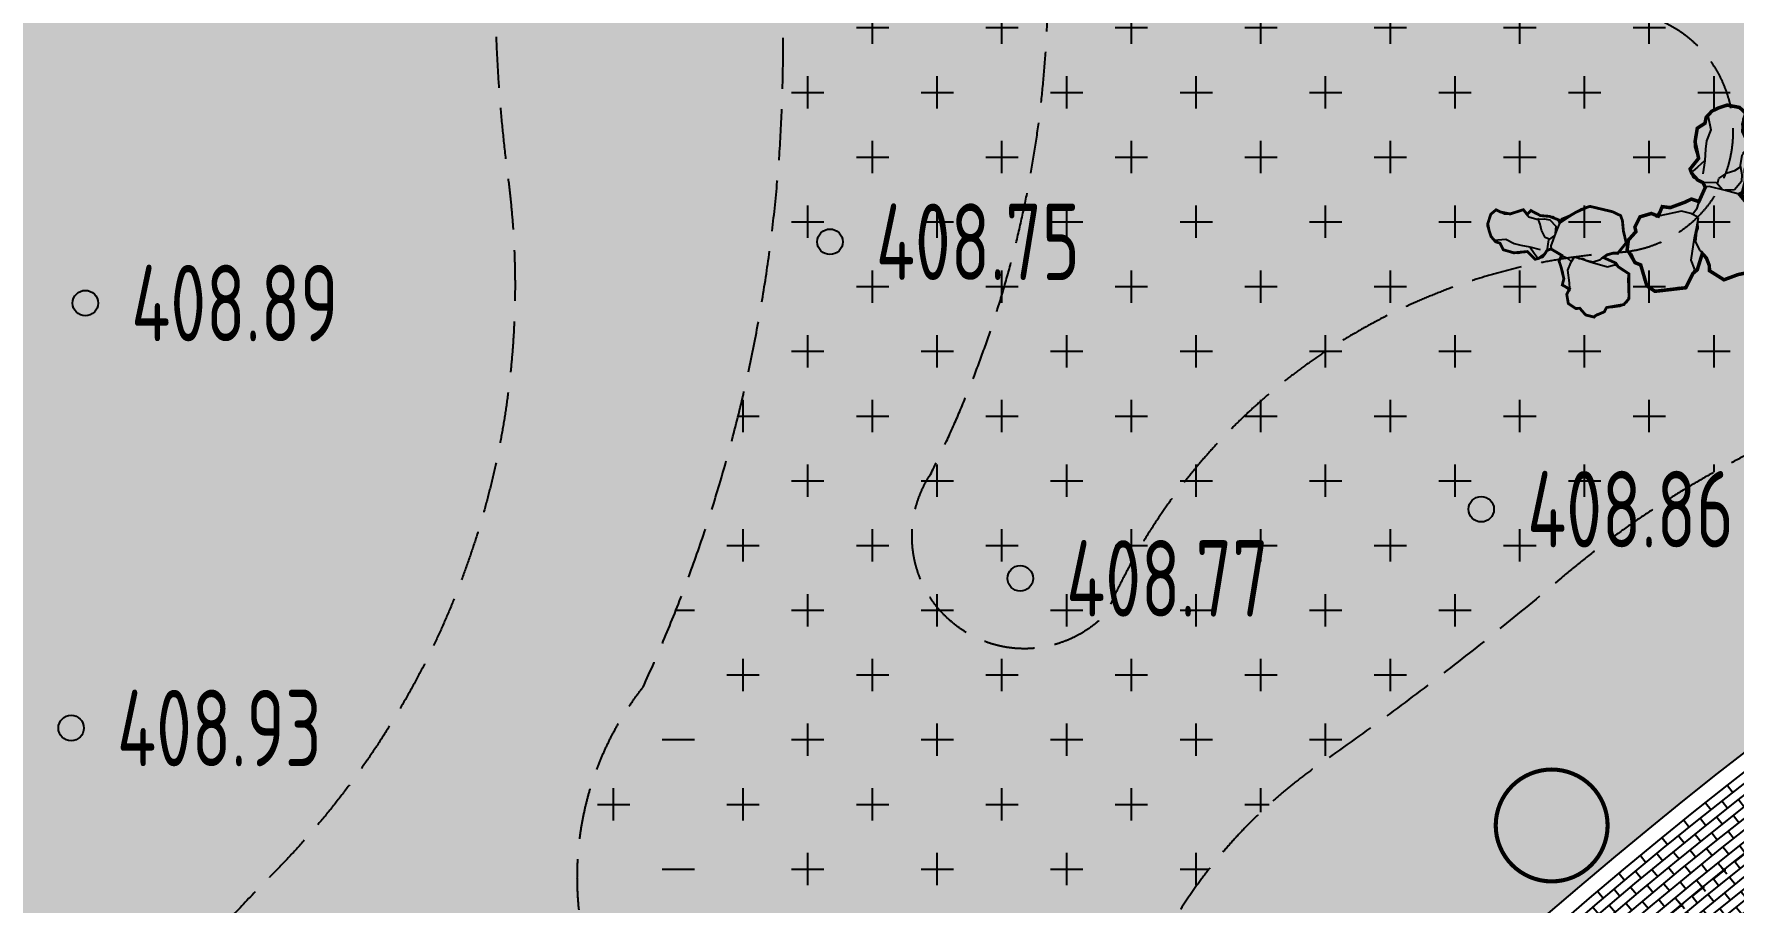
# Model space of a CAD drawing. Header units: millimetres. Extents: x 387826 to 388039216, y 3325062 to 3325368396.
# Drawn here: x 387562278 to 387578955, y 3324858408 to 3324866923 of the extents above; entities that cross this region are included whole.
import ezdxf
from ezdxf.enums import TextEntityAlignment as Align

# ---------------------------------------------------------------- set-up
doc = ezdxf.new("R2010")
doc.units = ezdxf.units.MM
doc.header["$LTSCALE"] = 1000
doc.header["$MEASUREMENT"] = 0
doc.linetypes.add('ACAD_ISO04W100', pattern=[30, 24, -3, 0, -3])
doc.linetypes.add('DASH', pattern=[0.35, 0.25, -0.1])
for name, color, linetype in [('0 Plan-Furniture', 215, 'Continuous'), ('0 Plan-Green C2', 75, 'DASH'), ('0 Plan-Green Hatch', 76, 'Continuous'), ('0 Plan-Hatch 1', 8, 'Continuous'), ('0 Plan-Pavedivide', 15, 'Continuous'), ('0 Plan-Road 2', 40, 'Continuous'), ('0 Plan-Rock', 15, 'Continuous'), ('0 Plan-Wall 1', 32, 'Continuous'), ('0 Plan-Water L', 150, 'Continuous'), ('0-SITE', 7, 'Continuous'), ('000-Earth-MSCQ（不打印）$0$GCD', 251, 'Continuous'), ('0NT-Center', 1, 'ACAD_ISO04W100'), ('0NT-Line 6', 251, 'Continuous')]:
    doc.layers.add(name, color=color, linetype=linetype)
doc.layers.add('0NT-辅助线（不打印）', color=157, linetype='Continuous', plot=False)
doc.styles.add('000-Earth-MSCQ（不打印）$0$HZ', font='gbenor.shx', dxfattribs={"width": 0.8, "bigfont": 'hztxt.shx'})
pattern_1 = [(90, (387910883.5935059, 3325096422.695915), (-798.2363799999999, 798.23638), [211.664528, -1384.80812]), (45, (387910883.5935059, 3325096422.695915), (-798.2369240652082, 798.2369240652083), [211.664528, -917.2129199999998]), (135, (387910883.5935059, 3325096422.695915), (-798.2369240652083, -798.2369240652082), [211.664528, -917.2129199999998])]

# ---------------------------------------------------------------- blocks, each defined once
blk = doc.blocks.new('GZF')
at = {"layer": '0 Plan-Hatch 1', "ltscale": 10}
for p, q in [((-135, 540.0000009536743), (-135, 450.0000004768372)), ((0, 630.0000009536743), (0, 540.0000004768372)), ((-135, 360.0000009536743), (-135, 270.0000004768372)), ((0, 450.0000009536743), (0, 360.0000004768372)), ((-135, 180.0000009536743), (-135, 90.00000047683716)), ((0, 270.0000009536743), (0, 180.0000004768372)), ((-135, 9.5367431640625e-07), (-135, -89.99999952316284)), ((0, 90.00000095367432), (0, 4.76837158203125e-07)), ((-135, -179.9999990463257), (-135, -269.9999995231628)), ((0, -269.9999990463257), (0, -359.9999995231628)), ((-135, -359.9999990463257), (-135, -449.9999995231628)), ((0, -449.9999990463257), (0, -539.9999995231628)), ((-135, -539.9999990463257), (-135, -629.9999995231628))]:
    blk.add_line(p, q, dxfattribs=at)
at = {"layer": '0NT-辅助线（不打印）', "ltscale": 10}
for p, q in [((0, 4.76837158203125e-07), (-135.0000000596046, 4.291534423828125e-06)), ((0, 44.99999952316284), (0, -45)), ((0, -89.99999904632568), (0, -179.9999995231628))]:
    blk.add_line(p, q, dxfattribs=at)
blk.add_circle((0, 9.5367431640625e-07), 9.101957738399506, dxfattribs=at)
blk = doc.blocks.new('hgreer')
at = {"layer": '0 Plan-Rock'}
for p, q in [((87294178.11190939, 81354751.86047316), (87294065.83607006, 81354637.78872204)), ((87294065.83607006, 81354637.78872204), (87294117.01122522, 81354456.20700169)), ((87294355.55795002, 81354781.10729504), (87294178.11190939, 81354751.86047316)), ((87294443.53921127, 81354780.05402851), (87294355.55795002, 81354781.10729504)), ((87294547.68330145, 81354721.65778351), (87294443.53921127, 81354780.05402851)), ((87294664.07947683, 81354656.3914814), (87294547.68330145, 81354721.65778351)), ((87294759.14183569, 81354538.71492577), (87294664.07947683, 81354656.3914814)), ((87294117.01122522, 81354456.20700169), (87294095.41249323, 81354331.52632284)), ((87294731.7388463, 81354582.50181723), (87294664.24018526, 81354326.38945389)), ((87294773.08252478, 81354434.33788824), (87294759.14183569, 81354538.71492577)), ((87294903.68527222, 81354336.96669865), (87294773.08252478, 81354434.33788824)), ((87294095.41249323, 81354331.52632284), (87294030.19147348, 81354215.21090364)), ((87294664.24018526, 81354326.38945389), (87294726.92880392, 81354122.25697279)), ((87294931.09391212, 81354184.80406904), (87294903.68527222, 81354336.96669865)), ((87294030.19147348, 81354215.21090364), (87293950.50170279, 81354058.7284131)), ((87293950.50170279, 81354058.7284131), (87294085.01149035, 81353910.88410997)), ((87294726.92880392, 81354122.25697279), (87294732.5263834, 81353974.28032875)), ((87294925.65704155, 81354002.77868557), (87294931.09391212, 81354184.80406904)), ((87294023.75106525, 81353945.23439169), (87293945.06209517, 81353876.70456362)), ((87293945.06209517, 81353876.70456362), (87293978.86129236, 81353793.37982321)), ((87294085.01149035, 81353910.88410997), (87294101.38487864, 81353724.67772675)), ((87294732.5263834, 81353974.28032875), (87294732.47653246, 81353773.14170551)), ((87294847.1803999, 81353805.38219404), (87294925.65704155, 81354002.77868557)), ((87293978.86129236, 81353793.37982321), (87294010.44285583, 81353663.0162301)), ((87294010.44285583, 81353663.0162301), (87294001.0962081, 81353531.46549511)), ((87294101.38487864, 81353724.67772675), (87294062.62154865, 81353569.38563776)), ((87294194.49001312, 81353632.23753595), (87294078.83149195, 81353713.18281698)), ((87294327.30845976, 81353581.90174913), (87294194.49001312, 81353632.23753595)), ((87294732.47653246, 81353773.14170551), (87294855.4718895, 81353647.84643793)), ((87294733.32646942, 81353768.42199326), (87294752.7542243, 81353536.46374273)), ((87294985.5991621, 81353607.06822824), (87294847.1803999, 81353805.38219404)), ((87294855.4718895, 81353647.84643793), (87294933.63376474, 81353571.83388138)), ((87294001.0962081, 81353531.46549511), (87293982.1913867, 81353397.22570324)), ((87294062.62154865, 81353569.38563776), (87294062.83210802, 81353440.52223349)), ((87294062.83210802, 81353440.52223349), (87294178.22474575, 81353287.3048029)), ((87294466.7307601, 81353471.53891182), (87294327.30845976, 81353581.90174913)), ((87294486.30451298, 81353376.63236427), (87294466.7307601, 81353471.53891182)), ((87294754.92104006, 81353382.36224747), (87294915.46659803, 81353453.2730689)), ((87294915.46659803, 81353453.2730689), (87294985.5991621, 81353607.06822824)), ((87293982.1913867, 81353397.22570324), (87294040.96926165, 81353243.56614494)), ((87294002.8869195, 81353200.15958261), (87294334.34331751, 81353267.93039131)), ((87294040.96926165, 81353243.56614494), (87294087.5199771, 81353217.46397257)), ((87294178.22474575, 81353287.3048029), (87294341.44099522, 81353269.10504293)), ((87294334.34331751, 81353267.93039131), (87294629.21914673, 81353316.73175287)), ((87294386.46046972, 81353276.55567598), (87294503.96522665, 81353394.33422852)), ((87294503.96522665, 81353394.33422852), (87294754.92104006, 81353382.36224747)), ((87294629.21914673, 81353316.73175287), (87294695.59404516, 81353299.90225601)), ((87294695.59404516, 81353299.90225601), (87294797.77804232, 81353019.78459024)), ((87293881.95533514, 81353001.33173227), (87294002.8869195, 81353200.15958261)), ((87294797.2513938, 81353021.22829533), (87294928.35195875, 81353075.89960194)), ((87294928.35195875, 81353075.89960194), (87295164.21005392, 81352945.8500886)), ((87293707.04556465, 81352798.5372243), (87293881.95533514, 81353001.33173227)), ((87294783.89886093, 81352759.74909401), (87294922.68821096, 81352819.02491999)), ((87294797.77804232, 81353019.78459024), (87294828.17697763, 81352902.62679052)), ((87294828.17697763, 81352902.62679052), (87294889.36295891, 81352809.43795013)), ((87294922.68821096, 81352819.02491999), (87295093.40136433, 81352851.9939723)), ((87295093.40136433, 81352851.9939723), (87295359.6696682, 81352771.9161663)), ((87295164.21005392, 81352945.8500886), (87295294.30506325, 81352900.8138256)), ((87295294.30506325, 81352900.8138256), (87295436.7808919, 81352909.88579369)), ((87295436.7808919, 81352909.88579369), (87295535.80596161, 81352712.5181551)), ((87293611.2455144, 81352622.75509739), (87293618.59947062, 81352630.60410738)), ((87293612.46367359, 81352618.95403433), (87293611.2455144, 81352622.75509739)), ((87293611.90141344, 81352617.88646793), (87293707.04556465, 81352798.5372243)), ((87293634.5151391, 81352386.18992853), (87293611.90141344, 81352617.88646793)), ((87294792.83854675, 81352660.23945093), (87294781.2020874, 81352568.13327885)), ((87294798.87405062, 81352593.05690384), (87294783.89886093, 81352759.74909401)), ((87294889.36295891, 81352809.43795013), (87294893.53768969, 81352806.57496452)), ((87295359.6696682, 81352771.9161663), (87295495.84562588, 81352736.87204123)), ((87295495.84562588, 81352736.87204123), (87295622.469975, 81352776.15960741)), ((87295622.469975, 81352776.15960741), (87295818.58547544, 81352704.58441973)), ((87295818.58547544, 81352704.58441973), (87295897.6313386, 81352519.39395714)), ((87294781.2020874, 81352568.13327885), (87294803.82754755, 81352499.24621439)), ((87294829.69997835, 81352396.15216494), (87294798.87405062, 81352593.05690384)), ((87294803.82754755, 81352499.24621439), (87294805.84275723, 81352325.73192406)), ((87295897.6313386, 81352519.39395714), (87295875.03799915, 81352437.25423193)), ((87295875.03799915, 81352437.25423193), (87295998.39040709, 81352279.86569405)), ((87293638.73982191, 81352109.72977304), (87293634.5151391, 81352386.18992853)), ((87294805.84275723, 81352325.73192406), (87294729.88889408, 81352179.05230331)), ((87294867.24756336, 81351996.47886133), (87294829.69997835, 81352396.15216494)), ((87295998.39040709, 81352279.86569405), (87296011.18960857, 81352087.09489775)), ((87293691.33826399, 81351912.79822016), (87293638.73982191, 81352109.72977304)), ((87294598.35456133, 81352049.99602938), (87294537.39111853, 81351920.69665527)), ((87294729.88889408, 81352179.05230331), (87294598.35456133, 81352049.99602938)), ((87294745.82520914, 81351830.70942354), (87294674.40588522, 81352124.61457443)), ((87295936.69059563, 81352043.44170523), (87295855.45090389, 81351887.43670464)), ((87296011.18960857, 81352087.09489775), (87295936.69059563, 81352043.44170523)), ((87293793.29972267, 81351855.16876936), (87293691.33826399, 81351912.79822016)), ((87294020.61388016, 81351790.46834421), (87293793.29972267, 81351855.16876936)), ((87294528.00491762, 81351827.74941826), (87294403.26178503, 81351753.4624834)), ((87294537.39111853, 81351920.69665527), (87294528.00491762, 81351827.74941826)), ((87294823.57447815, 81351755.92092943), (87294745.82520914, 81351830.70942354)), ((87294787.96035194, 81351832.43062687), (87294867.24756336, 81351996.47886133)), ((87294928.24235153, 81351500.3071332), (87294787.96035194, 81351832.43062687)), ((87295752.93615198, 81351854.00780106), (87295717.958148, 81351717.75891066)), ((87295855.45090389, 81351887.43670464), (87295752.93615198, 81351854.00780106)), ((87294261.92574072, 81351683.3802619), (87294020.61388016, 81351790.46834421)), ((87294403.26178503, 81351753.4624834), (87294261.92574072, 81351683.3802619)), ((87295717.958148, 81351717.75891066), (87295668.86266375, 81351569.5649929)), ((87295038.57397318, 81351501.56801844), (87294928.24235153, 81351500.3071332)), ((87295218.8379941, 81351460.2084279), (87295038.57397318, 81351501.56801844)), ((87295471.20922089, 81351402.30345297), (87295218.8379941, 81351460.2084279)), ((87295563.7357006, 81351441.81965446), (87295471.20922089, 81351402.30345297)), ((87295620.20724678, 81351489.60983896), (87295563.7357006, 81351441.81965446)), ((87295668.86266375, 81351569.5649929), (87295620.20724678, 81351489.60983896))]:
    blk.add_line(p, q, dxfattribs=at)
blk = doc.blocks.new('A$C6F3146E0')
at = {"layer": '0NT-Line 6', "ltscale": 10}
h = blk.add_hatch(color=250, dxfattribs=at)
h.dxf.hatch_style = 1
h.paths.add_polyline_path([(770.8263137936592, 224.670768737793), (810.3220527768135, 256.2139329910278), (835.2317494153976, 324.4204158782959), (833.3040155768394, 388.4453463554382), (820.9189774394035, 463.9596586227417), (754.3517169356346, 547.9615912437439), (685.1306374669075, 571.7637538909912), (648.6333835721016, 532.9735097885132), (560.9706773757935, 478.0560865402222), (435.4114928841591, 471.8050203323364), (412.9067182540894, 470.2245101928711), (393.1375009417534, 409.172682762146), (341.858026444912, 434.3570075035095), (264.9241532683372, 347.7219390869141), (178.5392355918884, 306.3339829444885), (99.75384694337845, 236.3871359825134), (100.6734097599983, 205.8461256027222), (-39.07419377565384, 236.9795122146606), (-102.4145213365555, 247.8891234397888), (-227.2226577997208, 255.3294014930725), (-263.6027362942696, 253.2760562896729), (-466.0318554639816, 116.5901379585266), (-533.2976085543633, 47.03379058837891), (-532.5472962260246, -9.940046787261963), (-502.9617641568184, -119.4587659835815), (-487.3542992472649, -245.2169432640076), (-362.168852865696, -318.9908819198608), (-321.607862830162, -299.8709025382996), (-253.3382203578949, -292.9825172424316), (-203.8347312808037, -305.8216533660889), (-307.0939737558365, -407.8742938041687), (-317.8145741820335, -454.746955871582), (-397.924086868763, -564.6175723075867), (-303.9935299754143, -812.2360253334045), (-231.2336182594299, -851.9496531486511), (-48.49573516845703, -816.4576859474182), (-9.395219087600708, -850.3686947822571), (93.0649853348732, -855.1476488113403), (111.2549631595612, -865.0760560035706), (187.399763584137, -812.1467542648315), (221.6528564691544, -722.4822506904602), (261.0329630374908, -711.4681391716003), (317.6792796850204, -633.1580109596252), (298.6361645460129, -534.7751779556274), (251.1640767455101, -492.3936176300049), (307.7410970926285, -425.3148427009583), (268.7809119224548, -368.9407444000244), (252.7369466423988, -239.6859731674194), (250.3308267593384, -175.0901141166687), (202.1934161186218, -127.8694906234741), (284.9391769766808, -23.94351768493652), (331.3716490268707, -23.94351720809937), (367.9684412479401, -52.22230958938599), (442.710650742054, -71.89512920379639), (483.0180369615555, -67.30876064300537), (530.3833799958229, 38.67332077026367), (669.1160991191864, 76.5786771774292), (763.058145403862, 146.8629102706909)])
at = {"layer": '0 Plan-Rock', "ltscale": 10, "const_width": 30}
blk.add_lwpolyline([(770.8263137936592, 224.670768737793), (810.3220527768135, 256.2139329910278), (835.2317494153976, 324.4204158782959), (833.3040155768394, 388.4453463554382), (820.9189774394035, 463.9596586227417), (754.3517169356346, 547.9615912437439), (685.1306374669075, 571.7637538909912), (648.6333835721016, 532.9735097885132), (560.9706773757935, 478.0560865402222), (435.4114928841591, 471.8050203323364), (412.9067182540894, 470.2245101928711), (393.1375009417534, 409.172682762146), (341.858026444912, 434.3570075035095), (264.9241532683372, 347.7219390869141), (178.5392355918884, 306.3339829444885), (99.75384694337845, 236.3871359825134), (100.6734097599983, 205.8461256027222), (-39.07419377565384, 236.9795122146606), (-102.4145213365555, 247.8891234397888), (-227.2226577997208, 255.3294014930725), (-263.6027362942696, 253.2760562896729), (-466.0318554639816, 116.5901379585266), (-533.2976085543633, 47.03379058837891), (-532.5472962260246, -9.940046787261963), (-502.9617641568184, -119.4587659835815), (-487.3542992472649, -245.2169432640076), (-362.168852865696, -318.9908819198608), (-321.607862830162, -299.8709025382996), (-253.3382203578949, -292.9825172424316), (-203.8347312808037, -305.8216533660889), (-307.0939737558365, -407.8742938041687), (-317.8145741820335, -454.746955871582), (-397.924086868763, -564.6175723075867), (-303.9935299754143, -812.2360253334045), (-231.2336182594299, -851.9496531486511), (-48.49573516845703, -816.4576859474182), (-9.395219087600708, -850.3686947822571), (93.0649853348732, -855.1476488113403), (111.2549631595612, -865.0760560035706), (187.399763584137, -812.1467542648315), (221.6528564691544, -722.4822506904602), (261.0329630374908, -711.4681391716003), (317.6792796850204, -633.1580109596252), (298.6361645460129, -534.7751779556274), (251.1640767455101, -492.3936176300049), (307.7410970926285, -425.3148427009583), (268.7809119224548, -368.9407444000244), (252.7369466423988, -239.6859731674194), (250.3308267593384, -175.0901141166687), (202.1934161186218, -127.8694906234741), (284.9391769766808, -23.94351768493652), (331.3716490268707, -23.94351720809937), (367.9684412479401, -52.22230958938599), (442.710650742054, -71.89512920379639), (483.0180369615555, -67.30876064300537), (530.3833799958229, 38.67332077026367), (669.1160991191864, 76.5786771774292), (763.058145403862, 146.8629102706909)], close=True, dxfattribs=at)
at = {"layer": '0 Plan-Rock', "xscale": 0.4800000000000001, "yscale": 0.4800000000000001, "zscale": 0.4800000000000001, "rotation": 301.0050644222225}
blk.add_blockref('hgreer', (-55053982.43733722, 15799643.40212011), dxfattribs=at)
blk = doc.blocks.new('000-Earth-MSCQ（不打印）$0$gc200')
h = blk.add_hatch(color=256)
edge = h.paths.add_edge_path()
edge.add_arc((0, -5.551115123125783e-17), 0.2500000000000001, 0, 360)
blk.add_circle((0, -5.551115123125783e-17), 0.2500000000000001)
blk = doc.blocks.new('000-Earth-MSCQ（不打印）')
at = {"layer": '000-Earth-MSCQ（不打印）$0$GCD', "linetype": 'Continuous'}
ref = blk.add_blockref('000-Earth-MSCQ（不打印）$0$gc200', (387570087, 3324864884.6), dxfattribs=dict(at, xscale=500, yscale=500, zscale=500))
ref.add_attrib('height', '408.75', dxfattribs={"linetype": 'Continuous', "height": 750, "style": '000-Earth-MSCQ（不打印）$0$HZ', "width": 0.8}).set_placement((387570537, 3324864884.6), align=Align.MIDDLE_LEFT)
ref = blk.add_blockref('000-Earth-MSCQ（不打印）$0$gc200', (387562782.2, 3324864283.2), dxfattribs=dict(at, xscale=500, yscale=500, zscale=500))
ref.add_attrib('height', '408.89', dxfattribs={"linetype": 'Continuous', "height": 750, "style": '000-Earth-MSCQ（不打印）$0$HZ', "width": 0.8}).set_placement((387563232.2, 3324864283.2), align=Align.MIDDLE_LEFT)
ref = blk.add_blockref('000-Earth-MSCQ（不打印）$0$gc200', (387576475.8, 3324862261), dxfattribs=dict(at, xscale=500, yscale=500, zscale=500))
ref.add_attrib('height', '408.86', dxfattribs={"linetype": 'Continuous', "height": 750, "style": '000-Earth-MSCQ（不打印）$0$HZ', "width": 0.8}).set_placement((387576925.8, 3324862261), align=Align.MIDDLE_LEFT)
ref = blk.add_blockref('000-Earth-MSCQ（不打印）$0$gc200', (387571953.7, 3324861582.6), dxfattribs=dict(at, xscale=500, yscale=500, zscale=500))
ref.add_attrib('height', '408.77', dxfattribs={"linetype": 'Continuous', "height": 750, "style": '000-Earth-MSCQ（不打印）$0$HZ', "width": 0.8}).set_placement((387572403.7, 3324861582.6), align=Align.MIDDLE_LEFT)
ref = blk.add_blockref('000-Earth-MSCQ（不打印）$0$gc200', (387562642.3, 3324860114.2), dxfattribs=dict(at, xscale=500, yscale=500, zscale=500))
ref.add_attrib('height', '408.93', dxfattribs={"linetype": 'Continuous', "height": 750, "style": '000-Earth-MSCQ（不打印）$0$HZ', "width": 0.8}).set_placement((387563092.3, 3324860114.2), align=Align.MIDDLE_LEFT)
blk = doc.blocks.new('警示牌(绿化)')
at = {"layer": '0 Plan-Furniture', "const_width": 40.00000000868912}
blk.add_lwpolyline([(548.7759084701538, 548.7759084701538, 1), (-548.7759085297585, 548.7759084701538, 1), (548.7759084701538, 548.7759084701538, 1)], format="xyb", dxfattribs=at)

msp = doc.modelspace()

# ---------------------------------------------------------------- hatches: boundary and pattern name
at = {"layer": '0 Plan-Green Hatch', "ltscale": 10}
h = msp.add_hatch(dxfattribs=at)
h.set_pattern_fill('GRASS', color=256, scale=400, double=1)
h.set_pattern_definition(pattern_1)
edge = h.paths.add_edge_path()
edge.add_line((387564086.8344178, 3324808678.800298), (387562589.6163356, 3324819517.294517))
edge.add_arc((387605680.4219431, 3324825469.812646), 43499.99999974993, 114.11346946613901, 187.8650025794132, ccw=False)
edge.add_arc((387581780.5377051, 3324878864.993055), 14999.99792741948, 294.1134694825049, 372.9095372634073)
edge.add_line((387596401.395973, 3324882216.178118), (387591598.4141135, 3324881444.393431))
edge.add_arc((387632665.6745943, 3324896181.362542), 43631.38941143492, 171.4450994506977, 199.7405030781659, ccw=False)
edge.add_line((387589519.737661, 3324902671.837727), (387585471.7750569, 3324902671.837725))
edge.add_line((387585471.7750569, 3324902671.837725), (387585471.7750575, 3324896071.837725))
edge.add_line((387585471.7750575, 3324896071.837725), (387583771.2061465, 3324896071.837726))
edge.add_line((387583771.2061465, 3324896071.837726), (387583771.7750568, 3324893071.837725))
edge.add_line((387583771.7750568, 3324893071.837725), (387584321.7691975, 3324893071.837725))
edge.add_line((387584321.7691975, 3324893071.837725), (387584321.7691975, 3324886221.837725))
edge.add_line((387584321.7691975, 3324886221.837725), (387575071.7750568, 3324886221.837725))
edge.add_line((387575071.7750568, 3324886221.837725), (387575071.7750568, 3324893071.837726))
edge.add_line((387575071.7750568, 3324893071.837726), (387576921.7750567, 3324893071.837725))
edge.add_line((387576921.7750567, 3324893071.837725), (387576921.7750567, 3324896071.837725))
edge.add_line((387576921.7750567, 3324896071.837725), (387573921.7750568, 3324896071.837725))
edge.add_line((387573921.7750568, 3324896071.837725), (387573921.7750568, 3324902671.837725))
edge.add_line((387573921.7750568, 3324902671.837725), (387563511.7750573, 3324902671.837725))
edge.add_line((387563511.7750573, 3324902671.837725), (387563511.7750572, 3324906271.837728))
edge.add_line((387563511.7750572, 3324906271.837728), (387558011.7750598, 3324906271.837728))
edge.add_line((387558011.7750598, 3324906271.837728), (387558011.7750579, 3324931571.837728))
edge.add_line((387558011.7750579, 3324931571.837728), (387563511.7750573, 3324931571.837729))
edge.add_line((387563511.7750573, 3324931571.837729), (387563511.7750573, 3324932400.198334))
edge.add_line((387563511.7750573, 3324932400.198334), (387563835.6215441, 3324932724.841094))
edge.add_line((387563835.6215441, 3324932724.841094), (387559941.7617906, 3324936609.150068))
edge.add_line((387559941.7617906, 3324936609.150068), (387565450.4181589, 3324942131.351175))
edge.add_line((387565450.4181589, 3324942131.351175), (387569344.2779095, 3324938247.042197))
edge.add_line((387569344.2779095, 3324938247.042197), (387569668.2767904, 3324938571.837728))
edge.add_line((387569668.2767904, 3324938571.837728), (387569853.3400446, 3324938571.837729))
edge.add_line((387569853.3400446, 3324938571.837729), (387569853.3400441, 3324944071.837729))
edge.add_line((387569853.3400441, 3324944071.837729), (387580153.3400453, 3324944071.837728))
edge.add_line((387580153.3400453, 3324944071.837728), (387580153.3400444, 3324938571.837729))
edge.add_line((387580153.3400444, 3324938571.837729), (387580503.3400441, 3324938571.837729))
edge.add_arc((387564914.2130557, 3324960010.964717), 26507.67900640226, 306.0221897285143, 323.9778102701975)
edge.add_line((387586353.3400443, 3324944421.837729), (387586353.3400441, 3324946071.837729))
edge.add_line((387586353.3400441, 3324946071.837729), (387565969.8992068, 3324946071.837758))
edge.add_line((387565969.8992068, 3324946071.837758), (387555981.1851352, 3324936058.587054))
edge.add_line((387555981.1851352, 3324936058.587054), (387556082.6432843, 3324865034.57372))
edge.add_line((387556082.6432843, 3324865034.57372), (387556222.5906866, 3324859820.49919))
edge.add_line((387556222.5906866, 3324859820.49919), (387559227.676034, 3324808007.561311))
edge.add_line((387559227.676034, 3324808007.561311), (387564086.8344178, 3324808678.800298))
h = msp.add_hatch(dxfattribs=at)
h.set_pattern_fill('GRASS', color=256, scale=400, double=1)
h.set_pattern_definition(pattern_1)
edge = h.paths.add_edge_path()
edge.add_line((387597244.1012358, 3324869652.073418), (387615650.9033179, 3324860352.642957))
edge.add_line((387615650.9033179, 3324860352.642957), (387617347.0347105, 3324854765.800614))
edge.add_line((387617347.0347105, 3324854765.800614), (387614874.1121762, 3324850380.716658))
edge.add_line((387614874.1121762, 3324850380.716658), (387614171.6783034, 3324850776.953465))
edge.add_line((387614171.6783034, 3324850776.953465), (387612942.2259973, 3324848485.501198))
edge.add_line((387612942.2259973, 3324848485.501198), (387608980.5156365, 3324853034.942252))
edge.add_line((387608980.5156365, 3324853034.942252), (387591571.0079477, 3324839024.665954))
edge.add_line((387591571.0079477, 3324839024.665954), (387597082.0481482, 3324832681.045711))
edge.add_line((387597082.0481482, 3324832681.045711), (387596137.4804676, 3324826849.925329))
edge.add_line((387596137.4804676, 3324826849.925329), (387592355.3483337, 3324826109.485271))
edge.add_line((387592355.3483337, 3324826109.485271), (387587163.2407308, 3324822803.542613))
edge.add_line((387587163.2407308, 3324822803.542613), (387583345.3163654, 3324819564.383496))
edge.add_line((387583345.3163654, 3324819564.383496), (387578831.8118006, 3324814782.360039))
edge.add_line((387578831.8118006, 3324814782.360039), (387574232.9175696, 3324808494.544074))
edge.add_line((387574232.9175696, 3324808494.544074), (387576543.3730932, 3324804114.27661))
edge.add_line((387576543.3730932, 3324804114.27661), (387573657.4145355, 3324802297.433448))
edge.add_line((387573657.4145355, 3324802297.433448), (387569195.7554237, 3324809384.54122))
edge.add_line((387569195.7554237, 3324809384.54122), (387567058.6141148, 3324809089.318789))
edge.add_line((387567058.6141148, 3324809089.318789), (387565881.7944385, 3324817608.420587))
edge.add_line((387565881.7944385, 3324817608.420587), (387565561.3948045, 3324819927.821896))
edge.add_line((387565561.3948045, 3324819927.821896), (387568533.1745017, 3324820338.340388))
edge.add_arc((387605680.4207166, 3324825469.821534), 37500.00000137495, 127.8650025820148, 187.86500257961, ccw=False)
edge.add_line((387582662.8045762, 3324855074.539863), (387580821.3952854, 3324857442.917329))
edge.add_arc((387605680.011492, 3324825470.502886), 40499.21091855127, 114.11333840540269, 127.86513719353741, ccw=False)
edge.add_arc((387581780.6707457, 3324878864.848396), 17999.80292449688, 294.1132710674926, 329.2144355217576)
at = {"layer": '0 Plan-Water L', "linetype": 'DASH', "ltscale": 2}
h = msp.add_hatch(dxfattribs=at)
h.set_pattern_fill('CROSS', color=256, scale=400)
h.set_pattern_definition([(0, (0, 0), (635, 635), [317.5, -952.5]), (90, (158.75, -158.75), (-635, 635), [317.5, -952.5])])
edge = h.paths.add_edge_path()
edge.add_arc((387578731.8554415, 3324869801.60384), 9292.964800809641, 172.7810729009763, 186.9884148001834, ccw=False)
edge.add_arc((387573608.5854224, 3324870450.542861), 4128.759388458725, 122.4616433274567, 172.7810729025385, ccw=False)
edge.add_arc((387573868.3470287, 3324870042.195815), 4612.725712168181, 50.970637794313575, 122.46164332730271, ccw=False)
edge.add_arc((387567774.0963753, 3324862524.30377), 14290.46262850034, 38.28748033566319, 50.97063779469039, ccw=False)
edge.add_arc((387583272.0869659, 3324874758.381556), 5454.419533931828, 218.2874803345436, 247.1423459536275)
edge.add_arc((387579858.8379191, 3324866661.399939), 3332.581112594108, -74.18286215509193, 67.1423459546819, ccw=False)
edge.add_arc((387583322.7005657, 3324854434.329431), 9375.668083699678, 105.8171378436092, 130.2570492376977)
edge.add_arc((387556333.438767, 3324886307.380341), 32389.28883900192, 304.9637872553655, 310.25704923723777, ccw=False)
edge.add_arc((387577795.0566415, 3324855615.745791), 5061.712124238383, 124.963787256364, 158.6836940335329)
edge.add_arc((387570479.4058077, 3324858470.397593), 2791.171679171877, 228.3701869724941, 338.6836940322097, ccw=False)
edge.add_arc((387570637.3218582, 3324858648.07642), 3028.884204579836, 141.9181237514098, 228.3701869736903, ccw=False)
edge.add_arc((387554640.601696, 3324866784.651759), 14986.51209755025, 335.2746254435771, 367.2307584621886)

# ---------------------------------------------------------------- linework, layer by layer
at = {"layer": '0 Plan-Green C2', "ltscale": 2, "flags": 128}
msp.add_lwpolyline([(387549030.860657, 3324934292.014827, -0.1272310846628044), (387549707.0527083, 3324929263.1189, 0.06584395751328627), (387549745.6728355, 3324926059.738296, -0.09653223971065197), (387549281.8928012, 3324916585.868536, 0.3186603366457572), (387557199.704159, 3324896505.712806, -0.2410957997332961), (387560003.58099, 3324891601.871767, 0.03308798417359322), (387560894.6785731, 3324883707.002541, 0.1744844782840911), (387565071.269339, 3324876480.258364, -0.2760174846670984), (387567120.8221264, 3324870514.204865, 0.08471760073556323), (387566927.482058, 3324865519.250614, -0.2325786136451336), (387564606.6223952, 3324858669.597854, 0.2277029301238429), (387560660.7726471, 3324847369.449053, -0.1225966366412209), (387559235.424925, 3324836646.780424, 0.429401035523842), (387562400.2168015, 3324829837.17374, 0.3111162334030038)], format="xyb", dxfattribs=at)
at = {"layer": '0 Plan-Green C2', "color": 8, "ltscale": 2, "flags": 128}
for points in [[(387569507.9301831, 3324868670.941376, -0.06207075471387913), (387569512.5537001, 3324870969.366739, -0.223157391973918), (387571392.5362502, 3324873934.187527, -0.3224660880026179), (387576773.0660692, 3324873625.468872, -0.0553972789890716), (387578990.8488246, 3324871378.782109, 0.1265726027840528), (387581153.3557832, 3324869732.282609, -0.7088599908519), (387580767.1930401, 3324863455.001985, 0.1070453090693338), (387577263.9762408, 3324861589.398374, -0.02310032009155385), (387574894.3990196, 3324859763.891762, 0.1482017944823796), (387573079.6273232, 3324857455.761001, -0.5223069193411258), (387568625.1879557, 3324856384.129274, -0.3961908118298312), (387568253.1957414, 3324860516.252585, 0.1403456535412554), (387569507.9301829, 3324868670.941376, 0.6925973217245536)], [(387572225.4380655, 3324867552.82921, -0.4481162932824101), (387574608.5225611, 3324870928.738536, -0.4582610694015724), (387575996.4720856, 3324869646.41601, 0.3675477014300159), (387577986.7392764, 3324867134.111337, -0.8779767381721825), (387577829.6140054, 3324864778.825223, 0.2820073476230291), (387572801.5786935, 3324861242.928458, -0.9177980811537977), (387571072.1292757, 3324862601.125827, 0.1195445713715286), (387572225.4380655, 3324867552.82921, -2.748008650968877)]]:
    msp.add_lwpolyline(points, format="xyb", dxfattribs=at)
at = {"layer": '0 Plan-Hatch 1', "ltscale": 10}
for points in [[(387566642.5649571, 3324809031.8462), (387565145.345647, 3324819870.349307, -0.3333902236512866), (387588962.7551941, 3324862819.065965, 0.356339120932595), (387598939.46551, 3324882689.587342, 0.3553001593736672)], [(387566731.718348, 3324809044.161755), (387565234.499038, 3324819882.664862, -0.333390223649402), (387588999.5242531, 3324862736.919532, 0.356339120939037), (387599027.3098732, 3324882709.167126, 0.3552193498026582)], [(387566820.8717389, 3324809056.47731), (387565323.6524289, 3324819894.980417, -0.3333902236477554), (387589036.2933122, 3324862654.7731, 0.3563391209330423), (387599115.1542358, 3324882728.74691, 0.3551393645752774)], [(387565929.3378298, 3324808933.321762), (387564432.1185197, 3324819771.824869, -0.3333902236474768), (387588668.6027215, 3324863476.237421, 0.3563391209034825), (387598236.7106093, 3324882532.949068, 0.3559779088058513)], [(387566018.4912207, 3324808945.637317), (387564521.2719107, 3324819784.140424, -0.3333902236491018), (387588705.3717806, 3324863394.090989, 0.3563391209065338), (387598324.554972, 3324882552.528852, 0.3558900195938993)], [(387566107.6446116, 3324808957.952871), (387564610.4253016, 3324819796.455978, -0.333390223651218), (387588742.1408397, 3324863311.944557, 0.3563391209069822), (387598412.3993343, 3324882572.108636, 0.3558030651764693)], [(387566196.7980025, 3324808970.268426), (387564699.5786925, 3324819808.771533, -0.3333902236493578), (387588778.9098988, 3324863229.798125, 0.3563391209093292), (387598500.2436969, 3324882591.68842, 0.3557170307009666)], [(387566285.9513934, 3324808982.583981), (387564788.7320834, 3324819821.087088, -0.3333902236512407), (387588815.6789578, 3324863147.651693, 0.3563391209135175), (387598588.0880597, 3324882611.268205, 0.3556319016327754)], [(387566375.1047844, 3324808994.899536), (387564877.8854743, 3324819833.402643, -0.3333902236493724), (387588852.4480169, 3324863065.50526, 0.3563391209171277), (387598675.9324228, 3324882630.847989, 0.3555476637506709)], [(387566464.2581753, 3324809007.21509), (387564967.0388652, 3324819845.718197, -0.3333902236477403), (387588889.2170759, 3324862983.358829, 0.3563391209200024), (387598763.776785, 3324882650.427773, 0.3554643031310074)], [(387566553.4115662, 3324809019.530645), (387565056.1922562, 3324819858.033752, -0.3333902236493872), (387588925.986135, 3324862901.212397, 0.3563391209209531), (387598851.6211477, 3324882670.007557, 0.3553818061212201)], [(387564948.6505297, 3324808797.850659), (387563451.4312197, 3324819636.353766, -0.3333902236570369), (387588264.1430715, 3324864379.848174, 0.3570109714509225), (387597262.1473266, 3324882354.491093, 0.3570109714509225)], [(387565037.8039206, 3324808810.166214), (387563540.5846106, 3324819648.669321, -0.333390223655476), (387588300.9121305, 3324864297.701742, 0.3569117213590469), (387597351.1795207, 3324882368.797557, 0.3569117213590469)], [(387565126.9573116, 3324808822.481769), (387563629.7380015, 3324819660.984876, -0.3333902236573201), (387588337.6811897, 3324864215.55531, 0.3568135926270396), (387597440.2097789, 3324882383.103709, 0.3568135926270396)], [(387565216.1107025, 3324808834.797324), (387563718.8913924, 3324819673.300431, -0.3333902236557532), (387588374.4502487, 3324864133.408878, 0.3567165663113567), (387597529.2381346, 3324882397.409555, 0.3567165663113567)], [(387565305.2640934, 3324808847.112878), (387563808.0447834, 3324819685.615985, -0.3333902236573681), (387588411.2193078, 3324864051.262446, 0.3566206239652251), (387597618.2646179, 3324882411.715101, 0.3566206239652251)], [(387565394.4174843, 3324808859.428433), (387563897.1981742, 3324819697.93154, -0.3333902236557948), (387588447.9883668, 3324863969.116014, 0.3565257474957703), (387597707.2892616, 3324882426.020351, 0.3565257474957703)], [(387565751.0310479, 3324808908.690652), (387564253.8117379, 3324819747.193759, -0.3333902236509332), (387588595.0646034, 3324863640.530285, 0.3563391208934886), (387598061.0218834, 3324882493.789499, 0.3562473384572732)], [(387565840.1844389, 3324808921.006207), (387564342.9651288, 3324819759.509315, -0.3333902236490884), (387588631.8336625, 3324863558.383853, 0.3563391208984543), (387598148.8662462, 3324882513.369283, 0.3560667479674735)], [(387564324.5767933, 3324808711.641776), (387562827.3574833, 3324819550.144883, -0.3333902236586661), (387588006.759658, 3324864954.873199, 0.3578477597491423), (387596637.5542452, 3324882260.077172, 0.3578477597491423)], [(387564413.7301843, 3324808723.957331), (387562916.5108742, 3324819562.460438, -0.3333902236535446), (387588043.5287171, 3324864872.726766, 0.3576311358317362), (387596727.9115957, 3324882268.645473, 0.3576311358317362)], [(387564502.8835751, 3324808736.272886), (387563005.6642651, 3324819574.775993, -0.3333902236553575), (387588080.2977762, 3324864790.580334, 0.3575247352280223), (387596816.9561297, 3324882282.953919, 0.3575247352280223)], [(387564592.0369661, 3324808748.58844), (387563094.817656, 3324819587.091547, -0.3333902236569445), (387588117.0668352, 3324864708.433902, 0.3574195790416662), (387596905.998517, 3324882297.262021, 0.3574195790416662)], [(387564681.190357, 3324808760.903995), (387563183.9710469, 3324819599.407102, -0.3333902236587722), (387588153.8358943, 3324864626.28747, 0.3573156455440328), (387596995.0387936, 3324882311.569783, 0.3573156455440328)], [(387564770.3437479, 3324808773.21955), (387563273.1244379, 3324819611.722657, -0.3333902236536079), (387588190.6049533, 3324864544.141038, 0.3572129135221406), (387597084.0769978, 3324882325.877212, 0.3572129135221406)], [(387564859.4971388, 3324808785.535105), (387563362.2778288, 3324819624.038212, -0.3333902236554362), (387588227.3740124, 3324864461.994606, 0.3571113622396416), (387597173.1131638, 3324882340.184314, 0.3571113622396416)]]:
    msp.add_lwpolyline(points, format="xyb", dxfattribs=at)
at = {"layer": '0 Plan-Pavedivide', "ltscale": 10}
for points in [[(387566910.0251299, 3324809068.792864), (387565412.8058198, 3324819907.295971, -0.333390223649218), (387589073.0623713, 3324862572.626668, 0.4011622674447712), (387598382.9264823, 3324885421.148175, 0.3549300060489251)], [(387565483.5708752, 3324808871.743988), (387563986.3515652, 3324819710.247095, -0.3333902236525026), (387588484.7574262, 3324863886.969581, 0.3564319191762885), (387597796.3120936, 3324882440.32531, 0.3549300060573612)], [(387565661.8776571, 3324808896.375098), (387564164.658347, 3324819734.878205, -0.3333902236496441), (387588558.2955444, 3324863722.676717, 0.356247338453138), (387597974.3524495, 3324882468.934375, 0.3549300060541096)]]:
    msp.add_lwpolyline(points, format="xyb", dxfattribs=at)
msp.add_arc((387605680.420715, 3324825469.821535), 43350.00000000439, 114.1134730189437, 187.8650025817801, dxfattribs=at)
at = {"layer": '0 Plan-Road 2', "ltscale": 10}
msp.add_arc((387605680.4219431, 3324825469.812645), 43500, 114.1134694664441, 187.8650025793127, dxfattribs=at)
at = {"layer": '0 Plan-Water L', "linetype": 'DASH', "ltscale": 2, "flags": 128}
msp.add_lwpolyline([(387569507.9301828, 3324868670.941375, -0.06207075471387913), (387569512.5536998, 3324870969.366738, -0.223157391973918), (387571392.5362499, 3324873934.187526, -0.3224660880026179), (387576773.0660689, 3324873625.468871, -0.0553972789890716), (387578990.8488243, 3324871378.782108, 0.1265726027840528), (387581153.3557829, 3324869732.282609, -0.7088599908519), (387580767.1930398, 3324863455.001984, 0.1070453090693338), (387577263.9762405, 3324861589.398373, -0.02310032009155385), (387574894.3990193, 3324859763.891761, 0.1482017944823796), (387573079.6273229, 3324857455.761, -0.5223069193411258), (387568625.1879554, 3324856384.129273, -0.3961908118298312), (387568253.1957411, 3324860516.252584, 0.1403456535412554), (387569507.9301826, 3324868670.941375, 0.6925973217245536)], format="xyb", dxfattribs=at)
at = {"layer": '0NT-Center', "ltscale": 0.05}
msp.add_arc((387605680.4219433, 3324825469.812645), 42000.0000001756, 114.1134694667017, 187.865002579946, dxfattribs=at)

# ---------------------------------------------------------------- block references
at = {"layer": '0 Plan-Furniture'}
msp.add_blockref('警示牌(绿化)', (387577166.5905674, 3324858609.972536), dxfattribs=at)
at = {"layer": '0 Plan-Rock', "ltscale": 10}
for p, xscale, yscale, zscale, rotation in [((387578849.3057137, 3324865140.225294), -1.151999999999999, 1.151999999999999, 1.151999999999999, 297.3921197159261), ((387577398.0262987, 3324864927.84712), -0.9215999999999994, 0.9215999999999993, 0.9215999999999994, 20.65731611961672), ((387572597.1627607, 3324857256.875263), 1.727999999999999, 1.727999999999999, 1.727999999999999, 346.2031117158512)]:
    msp.add_blockref('A$C6F3146E0', p, dxfattribs=dict(at, xscale=xscale, yscale=yscale, zscale=zscale, rotation=rotation))
at = {"layer": '0 Plan-Wall 1'}
for p, rotation in [((387579280.0047475, 3324859055.77748), 38.16930242766514), ((387579068.2626554, 3324858888.251232), 38.53142462964421), ((387578857.5835889, 3324858719.390081), 38.89354683162324), ((387578647.9759635, 3324858549.200773), 39.2556690336023), ((387578439.4481519, 3324858377.690105), 39.61779123558136), ((387578232.008484, 3324858204.864929), 39.9799134375604), ((387578025.6652458, 3324858030.732148), 40.34203563953944)]:
    msp.add_blockref('GZF', p, dxfattribs=dict(at, rotation=rotation))
at = {"layer": '0-SITE', "ltscale": 10}
msp.add_blockref('000-Earth-MSCQ（不打印）', (0, 0), dxfattribs=at)

doc.saveas('drawing.dxf')
